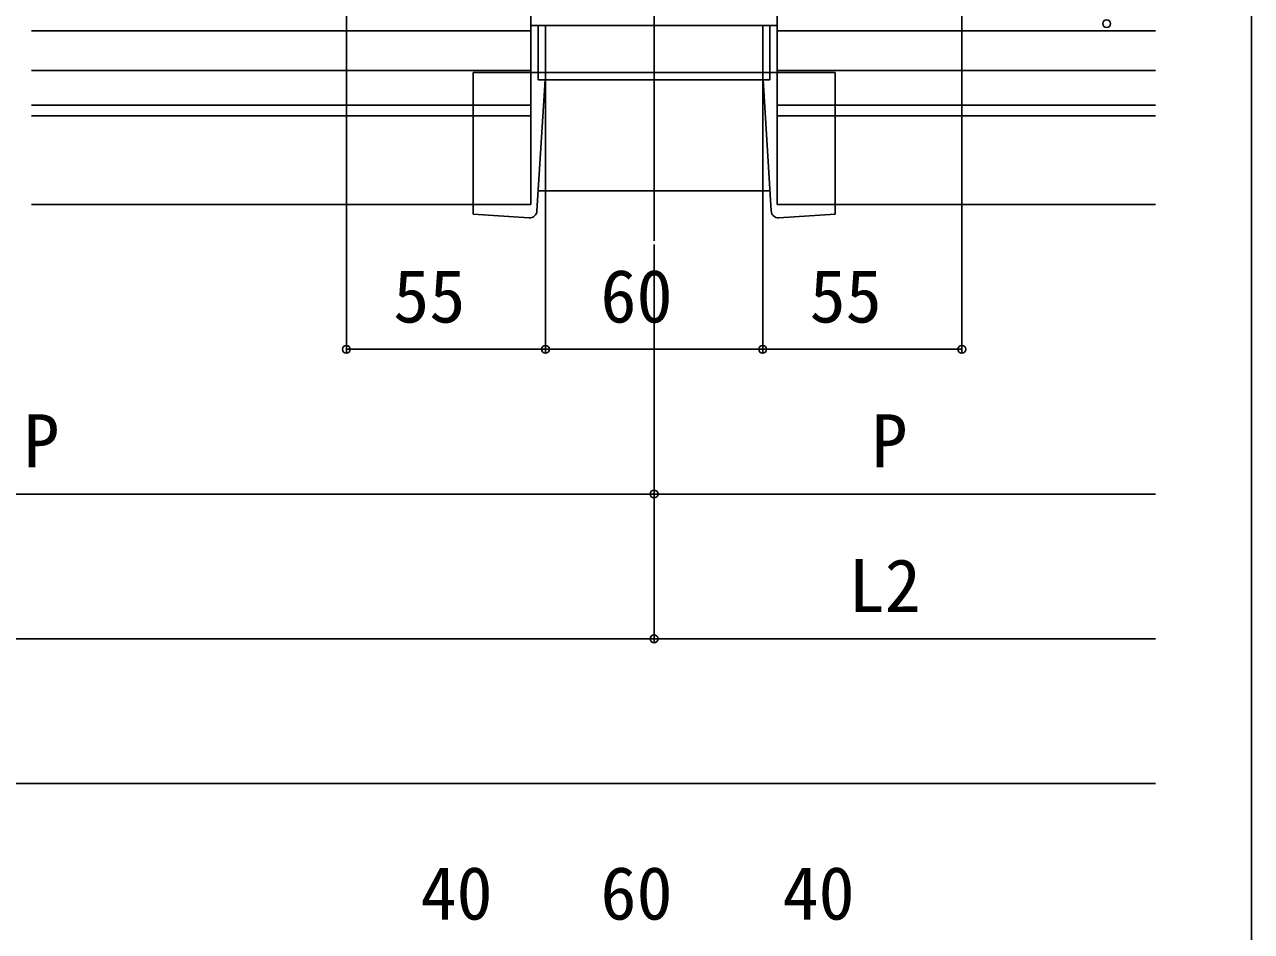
# Model space of a CAD drawing. Units: millimetres, scale not verified. Extents: x -875 to 875, y -1304 to 1296.
# Drawn here: x 536.1 to 875, y 194.4 to 445.1 of the extents above; entities that cross this region are included whole.
import ezdxf
from ezdxf.enums import TextEntityAlignment as Align

# ---------------------------------------------------------------- set-up
doc = ezdxf.new("R2010")
doc.units = ezdxf.units.MM
doc.header["$LTSCALE"] = 8
for name, color, linetype in [('0-4_YKK_12', 2, 'Continuous'), ('0-5_YKK_13', 4, 'Continuous'), ('0-6_YKK_D', 6, 'Continuous'), ('0-7_YKK_ZWAK', 7, 'Continuous')]:
    doc.layers.add(name, color=color, linetype=linetype)
doc.styles.add('ＭＳ ゴシック', font='')
doc.styles.get('ＭＳ ゴシック').set_extended_font_data('MS Gothic')

msp = doc.modelspace()

# ---------------------------------------------------------------- linework, layer by layer
at = {"layer": '0-4_YKK_12'}
for p, q in [((710, 647.3), (710, 385.3)), ((676, 443.3), (538, 443.3)), ((744, 443.3), (848.5, 443.3)), ((676, 432.3), (538, 432.3)), ((744, 432.3), (848.5, 432.3))]:
    msp.add_line(p, q, dxfattribs=at)
for points in [[(676, 448.3), (676, 431.8), (676, 395.3)], [(744, 448.3), (744, 431.8), (744, 395.3)], [(676, 422.8), (660, 422.8), (538, 422.8)], [(744, 422.8), (760, 422.8), (848.5, 422.8)], [(676, 419.8), (660, 419.8), (538, 419.8)], [(744, 419.8), (760, 419.8), (848.5, 419.8)], [(676, 395.3), (660, 395.3), (538, 395.3)], [(744, 395.3), (760, 395.3), (848.5, 395.3)]]:
    msp.add_lwpolyline(points, dxfattribs=at)
at = {"layer": '0-5_YKK_13'}
for p, q in [((678, 444.8), (676, 444.8)), ((676, 431.8), (676, 444.8)), ((678, 431.8), (678, 444.8)), ((742, 444.8), (678, 444.8)), ((742, 444.8), (744, 444.8)), ((742, 431.8), (742, 444.8)), ((744, 431.8), (744, 444.8)), ((660, 394.596), (660, 431.8)), ((677.874, 431.8), (660, 431.8)), ((678, 431.8), (677.874, 431.8)), ((678, 429.8), (678, 431.8)), ((742, 431.8), (678, 431.8)), ((742, 429.8), (742, 431.8)), ((742, 431.8), (742.126, 431.8)), ((742.126, 431.8), (760, 431.8)), ((760, 394.596), (760, 431.8)), ((677.659, 393.524), (679.878, 429.8)), ((678, 429.8), (742, 429.8)), ((742.341, 393.524), (740.122, 429.8)), ((742, 399.1), (678, 399.1)), ((660, 394.596), (660, 392.6)), ((660, 392.6), (675.541, 391.65))]:
    msp.add_line(p, q, dxfattribs=at)
msp.add_lwpolyline([(760, 394.596), (760, 392.6), (744.459, 391.65)], dxfattribs=at)
for centre, start, end in [((675.663, 393.646), 266.5, 356.5), ((744.337, 393.646), 183.5, 273.5)]:
    msp.add_arc(centre, 2, start, end, dxfattribs=at)
at = {"layer": '0-6_YKK_D'}
for p, q in [((625, 529.6), (625, 354.3)), ((795, 529.6), (795, 354.3)), ((680, 444.6), (680, 354.3)), ((680, 444.6), (680, 354.3)), ((740, 444.6), (740, 354.3)), ((740, 444.6), (740, 354.3)), ((710, 384.3), (710, 274.3)), ((710, 384.3), (710, 314.3)), ((710, 384.3), (710, 274.3)), ((710, 384.3), (710, 314.3)), ((680, 355.3), (625, 355.3)), ((680, 355.3), (740, 355.3)), ((795, 355.3), (740, 355.3)), ((380, 315.3), (710, 315.3)), ((848.5, 315.3), (710, 315.3)), ((710, 275.3), (-610, 275.3)), ((710, 275.3), (848.5, 275.3)), ((-610, 235.3), (848.5, 235.3))]:
    msp.add_line(p, q, dxfattribs=at)
for centre in [(835, 445.3), (625, 355.3), (680, 355.3), (680, 355.3), (740, 355.3), (740, 355.3), (795, 355.3), (710, 315.3), (710, 315.3), (710, 275.3), (710, 275.3)]:
    msp.add_circle(centre, 1.075, dxfattribs=at)
at = {"layer": '0-7_YKK_ZWAK'}
msp.add_lwpolyline([(-875, -1303.7), (875, -1303.7), (875, 1246.3)], dxfattribs=at)

# ---------------------------------------------------------------- texts
at = {"layer": '0-6_YKK_D', "style": 'ＭＳ ゴシック'}
for s, p in [('55', (637.955, 358.3)), ('60', (695.17, 358.3)), ('55', (752.955, 358.3)), ('P', (535.795, 318.3)), ('P', (770.045, 318.3)), ('L2', (763.739, 278.3)), ('40', (645.455, 193.3)), ('60', (695.17, 193.3)), ('40', (745.455, 193.3))]:
    msp.add_text(s, height=14.66, dxfattribs=at).set_placement(p, align=Align.BOTTOM_LEFT)

doc.saveas('drawing.dxf')
